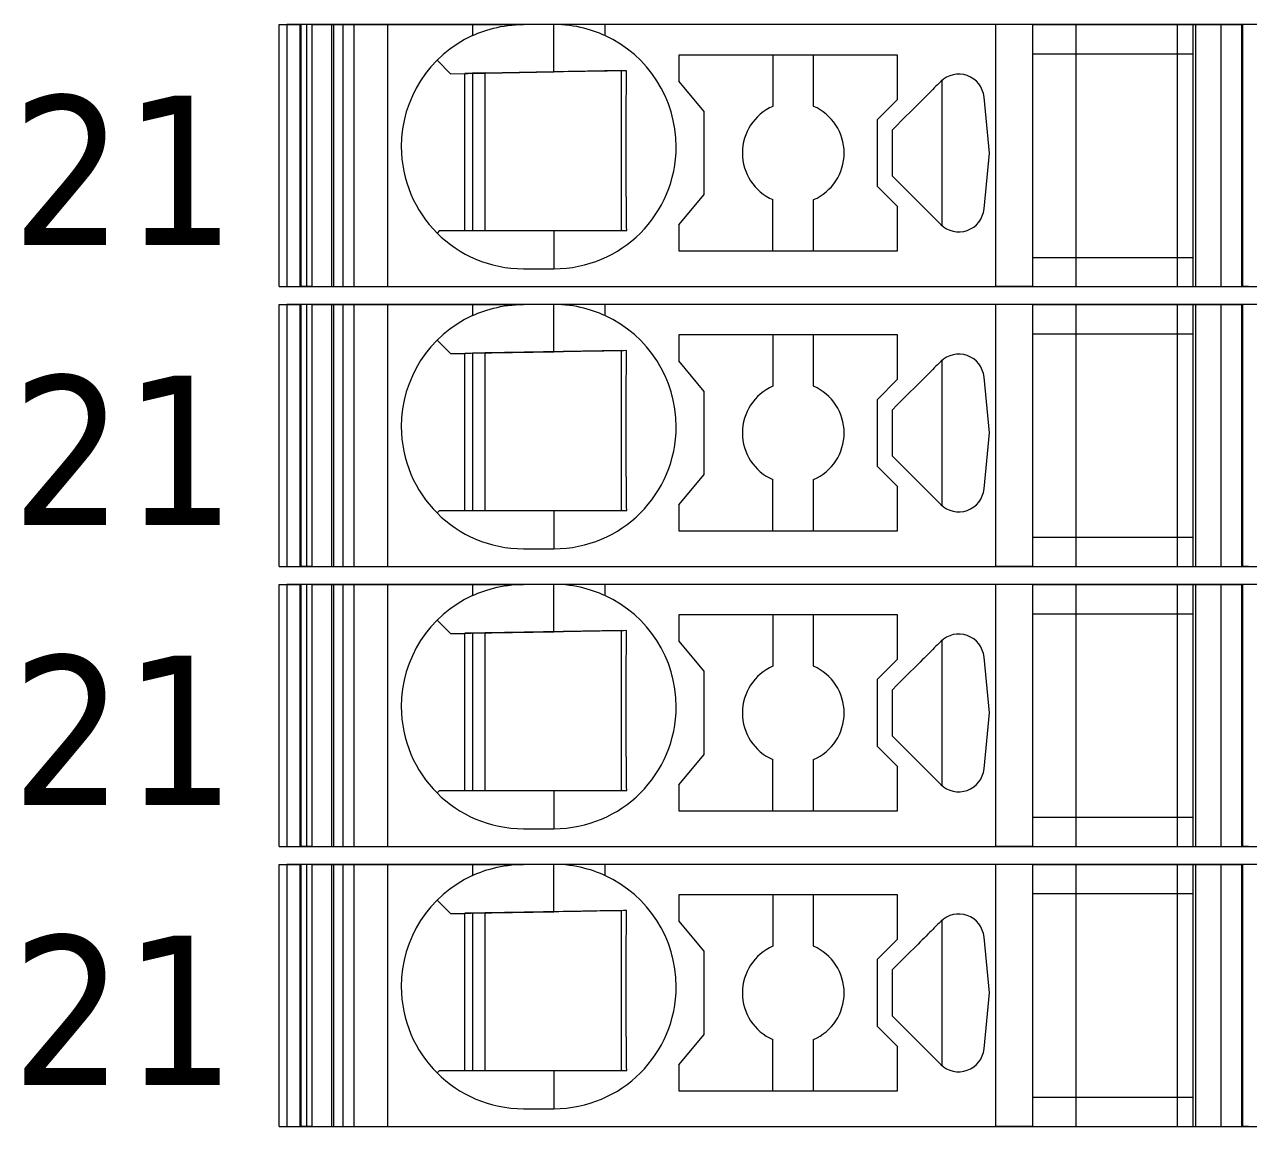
# Model space of a CAD drawing. Header units: millimetres. Extents: x 0 to 2100, y 0 to 1485.
# Drawn here: x 1216.85 to 1240.89, y 271.85 to 293.5 of the extents above; entities that cross this region are included whole.
import ezdxf
from ezdxf.enums import TextEntityAlignment as Align

# ---------------------------------------------------------------- set-up
doc = ezdxf.new("R2010")
doc.units = ezdxf.units.MM
for name, color, linetype, lineweight in [('EPLAN309', 5, 'Continuous', 5), ('EPLAN493', 5, 'Continuous', 5), ('MAIN-1', 7, 'Continuous', 5), ('MAIN-2', 7, 'Continuous', 5)]:
    doc.layers.add(name, color=color, linetype=linetype, lineweight=lineweight)
doc.styles.add('Tahoma', font='')
doc.styles.get('Tahoma').set_extended_font_data('Tahoma')

# ---------------------------------------------------------------- blocks, each defined once
blk = doc.blocks.new('EPLSYM_LibrarySPECIAL_Symbol12_Variant0_Placement8_92')
at = {"layer": 'EPLAN309', "lineweight": 13, "ltscale": 20}
blk.add_lwpolyline([(0, -5.15), (68.15, -5.15), (68.15, 0), (0, 0)], close=True, dxfattribs=at)
at = {"layer": 'EPLAN493', "color": 5, "style": 'Tahoma'}
blk.add_attdef('17_20450', text='', height=2.93475, dxfattribs=at).set_placement((0, -27.293475), align=Align.MIDDLE_RIGHT)
blk = doc.blocks.new('EPLSYM_LibrarySPECIAL_Symbol12_Variant0_Placement8_93')
at = {"layer": 'EPLAN309', "lineweight": 13, "ltscale": 20}
blk.add_lwpolyline([(0, -5.15), (68.15, -5.15), (68.15, 0), (0, 0)], close=True, dxfattribs=at)
at = {"layer": 'EPLAN493', "color": 5, "style": 'Tahoma'}
blk.add_attdef('17_20450', text='', height=2.93475, dxfattribs=at).set_placement((0, -27.293475), align=Align.MIDDLE_RIGHT)
blk = doc.blocks.new('EPLSYM_LibrarySPECIAL_Symbol12_Variant0_Placement8_94')
at = {"layer": 'EPLAN309', "lineweight": 13, "ltscale": 20}
blk.add_lwpolyline([(0, -5.15), (68.15, -5.15), (68.15, 0), (0, 0)], close=True, dxfattribs=at)
at = {"layer": 'EPLAN493', "color": 5, "style": 'Tahoma'}
blk.add_attdef('17_20450', text='', height=2.93475, dxfattribs=at).set_placement((0, -27.293475), align=Align.MIDDLE_RIGHT)
blk = doc.blocks.new('EPLSYM_LibrarySPECIAL_Symbol12_Variant0_Placement8_95')
at = {"layer": 'EPLAN309', "lineweight": 13, "ltscale": 20}
blk.add_lwpolyline([(0, -5.15), (68.15, -5.15), (68.15, 0), (0, 0)], close=True, dxfattribs=at)
at = {"layer": 'EPLAN493', "color": 5, "style": 'Tahoma'}
blk.add_attdef('17_20450', text='', height=2.93475, dxfattribs=at).set_placement((0, -27.293475), align=Align.MIDDLE_RIGHT)

msp = doc.modelspace()

# ---------------------------------------------------------------- linework, layer by layer
at = {"layer": 'MAIN-1'}
for p, q in [((1221.85, 293.5), (1222.284, 293.5)), ((1221.85, 288.35), (1221.85, 293.5)), ((1222.393, 293.5), (1222.284, 293.5)), ((1222.284, 288.35), (1222.284, 293.5)), ((1222.501, 293.5), (1222.393, 293.5)), ((1222.393, 288.35), (1222.393, 293.5)), ((1222.501, 293.5), (1225.65, 293.5)), ((1222.501, 288.35), (1222.501, 293.5)), ((1225.65, 293.5), (1226.65, 293.5)), ((1225.65, 293.5), (1225.65, 293.282)), ((1225.813, 293.349), (1225.872, 293.37)), ((1225.872, 293.37), (1225.933, 293.39)), ((1225.933, 293.39), (1225.997, 293.409)), ((1225.997, 293.409), (1226.063, 293.427)), ((1226.063, 293.427), (1226.131, 293.443)), ((1226.131, 293.443), (1226.201, 293.458)), ((1226.201, 293.458), (1226.272, 293.47)), ((1226.272, 293.47), (1226.346, 293.481)), ((1226.346, 293.481), (1226.421, 293.489)), ((1226.421, 293.489), (1226.497, 293.495)), ((1226.497, 293.495), (1226.573, 293.499)), ((1226.573, 293.499), (1226.65, 293.5)), ((1227.25, 293.5), (1226.65, 293.5)), ((1227.327, 293.499), (1227.25, 293.5)), ((1228.25, 293.5), (1227.25, 293.5)), ((1227.25, 292.568), (1227.25, 293.5)), ((1227.403, 293.495), (1227.327, 293.499)), ((1227.479, 293.489), (1227.403, 293.495)), ((1227.554, 293.481), (1227.479, 293.489)), ((1227.628, 293.47), (1227.554, 293.481)), ((1227.699, 293.458), (1227.628, 293.47)), ((1227.769, 293.443), (1227.699, 293.458)), ((1227.837, 293.427), (1227.769, 293.443)), ((1227.903, 293.409), (1227.837, 293.427)), ((1227.967, 293.39), (1227.903, 293.409)), ((1228.028, 293.37), (1227.967, 293.39)), ((1228.087, 293.349), (1228.028, 293.37)), ((1235.932, 293.5), (1228.25, 293.5)), ((1228.25, 293.5), (1228.25, 293.282)), ((1236.65, 293.5), (1235.932, 293.5)), ((1235.932, 288.35), (1235.932, 293.5)), ((1236.65, 293.5), (1239.8, 293.5)), ((1236.65, 293.5), (1236.65, 288.35)), ((1239.8, 293.5), (1240.35, 293.5)), ((1239.8, 293.5), (1239.8, 288.35)), ((1240.35, 293.5), (1240.784, 293.5)), ((1240.35, 293.5), (1240.35, 288.35)), ((1240.893, 293.5), (1240.784, 293.5)), ((1240.784, 288.35), (1240.784, 293.5)), ((1225.65, 293.282), (1225.702, 293.305)), ((1225.702, 293.305), (1225.756, 293.327)), ((1225.756, 293.327), (1225.813, 293.349)), ((1228.144, 293.327), (1228.087, 293.349)), ((1228.198, 293.305), (1228.144, 293.327)), ((1228.25, 293.282), (1228.198, 293.305)), ((1229.7, 292.9), (1229.7, 292.389)), ((1234, 292.9), (1229.7, 292.9)), ((1231.55, 292.9), (1231.55, 291.892)), ((1232.35, 291.892), (1232.35, 292.9)), ((1234, 292.029), (1234, 292.9)), ((1236.65, 292.925), (1239.8, 292.925)), ((1224.953, 292.797), (1225.217, 292.533)), ((1225.217, 292.533), (1227.25, 292.568)), ((1225.5, 289.45), (1225.5, 292.538)), ((1225.65, 292.54), (1225.65, 289.45)), ((1225.9, 289.45), (1225.9, 292.545)), ((1227.345, 292.57), (1227.25, 292.568)), ((1227.438, 292.571), (1227.345, 292.57)), ((1227.53, 292.573), (1227.438, 292.571)), ((1227.618, 292.575), (1227.53, 292.573)), ((1227.703, 292.576), (1227.618, 292.575)), ((1227.786, 292.577), (1227.703, 292.576)), ((1227.865, 292.579), (1227.786, 292.577)), ((1227.943, 292.58), (1227.865, 292.579)), ((1228.017, 292.581), (1227.943, 292.58)), ((1228.09, 292.582), (1228.017, 292.581)), ((1228.16, 292.584), (1228.09, 292.582)), ((1228.229, 292.585), (1228.16, 292.584)), ((1228.297, 292.586), (1228.229, 292.585)), ((1228.363, 292.587), (1228.297, 292.586)), ((1228.428, 292.588), (1228.363, 292.587)), ((1228.491, 292.589), (1228.428, 292.588)), ((1228.554, 292.59), (1228.491, 292.589)), ((1228.615, 292.591), (1228.554, 292.59)), ((1228.579, 289.45), (1228.579, 292.591)), ((1228.676, 292.592), (1228.615, 292.591)), ((1228.674, 292.377), (1228.675, 292.45)), ((1228.675, 292.45), (1228.676, 292.522)), ((1228.676, 292.522), (1228.676, 292.592)), ((1234.867, 292.398), (1234.867, 289.552)), ((1228.672, 292.149), (1228.673, 292.227)), ((1228.673, 292.303), (1228.674, 292.377)), ((1228.673, 292.227), (1228.673, 292.303)), ((1230.2, 291.793), (1229.7, 292.389)), ((1234.627, 292.159), (1234.594, 292.126)), ((1234.658, 292.191), (1234.627, 292.159)), ((1234.69, 292.222), (1234.658, 292.191)), ((1234.721, 292.253), (1234.69, 292.222)), ((1234.752, 292.285), (1234.721, 292.253)), ((1234.784, 292.316), (1234.752, 292.285)), ((1234.815, 292.347), (1234.784, 292.316)), ((1234.846, 292.379), (1234.815, 292.347)), ((1228.67, 291.988), (1228.671, 292.07)), ((1228.67, 291.904), (1228.67, 291.988)), ((1228.671, 292.07), (1228.672, 292.149)), ((1233.6, 291.629), (1234, 292.029)), ((1234.402, 291.934), (1234.323, 291.856)), ((1234.443, 291.975), (1234.402, 291.934)), ((1234.483, 292.015), (1234.443, 291.975)), ((1234.521, 292.053), (1234.483, 292.015)), ((1234.558, 292.09), (1234.521, 292.053)), ((1234.594, 292.126), (1234.558, 292.09)), ((1235.802, 290.975), (1235.698, 292.072)), ((1228.668, 291.632), (1228.669, 291.726)), ((1228.669, 291.817), (1228.67, 291.904)), ((1228.669, 291.726), (1228.669, 291.817)), ((1230.2, 290.157), (1230.2, 291.793)), ((1234.158, 291.69), (1234.072, 291.604)), ((1234.242, 291.774), (1234.158, 291.69)), ((1234.323, 291.856), (1234.242, 291.774)), ((1228.667, 291.431), (1228.668, 291.534)), ((1228.667, 291.324), (1228.667, 291.431)), ((1228.668, 291.534), (1228.668, 291.632)), ((1233.6, 291.629), (1233.6, 290.321)), ((1233.986, 291.518), (1233.9, 291.432)), ((1233.9, 291.302), (1233.9, 291.432)), ((1234.072, 291.604), (1233.986, 291.518)), ((1228.667, 291.213), (1228.667, 291.324)), ((1228.667, 291.1), (1228.667, 291.213)), ((1233.9, 291.171), (1233.9, 291.302)), ((1228.667, 290.979), (1228.667, 291.1)), ((1228.667, 290.861), (1228.667, 290.979)), ((1233.9, 291.04), (1233.9, 291.171)), ((1233.9, 290.91), (1233.9, 291.04)), ((1235.698, 289.878), (1235.802, 290.975)), ((1228.667, 290.747), (1228.667, 290.861)), ((1228.668, 290.638), (1228.667, 290.747)), ((1233.9, 290.779), (1233.9, 290.91)), ((1233.9, 290.648), (1233.9, 290.779)), ((1228.668, 290.534), (1228.668, 290.638)), ((1228.669, 290.434), (1228.668, 290.534)), ((1233.9, 290.518), (1233.9, 290.648)), ((1233.9, 290.518), (1234.846, 289.571)), ((1228.669, 290.339), (1228.669, 290.434)), ((1228.67, 290.248), (1228.669, 290.339)), ((1228.671, 290.159), (1228.67, 290.248)), ((1234, 289.921), (1233.6, 290.321)), ((1228.672, 290.073), (1228.671, 290.159)), ((1228.672, 289.99), (1228.672, 290.073)), ((1228.673, 289.908), (1228.672, 289.99)), ((1229.7, 289.561), (1230.2, 290.157)), ((1231.55, 289.05), (1231.55, 290.058)), ((1232.35, 289.05), (1232.35, 290.058)), ((1228.674, 289.829), (1228.673, 289.908)), ((1228.675, 289.75), (1228.674, 289.829)), ((1228.676, 289.674), (1228.675, 289.75)), ((1234, 289.05), (1234, 289.921)), ((1228.676, 289.598), (1228.676, 289.674)), ((1228.677, 289.524), (1228.676, 289.598)), ((1228.678, 289.45), (1228.677, 289.524)), ((1229.7, 289.561), (1229.7, 289.05)), ((1225, 289.45), (1224.953, 289.403)), ((1225, 289.45), (1227.25, 289.45)), ((1227.25, 289.45), (1227.342, 289.45)), ((1227.25, 289.45), (1227.25, 288.7)), ((1227.342, 289.45), (1227.433, 289.45)), ((1227.433, 289.45), (1227.523, 289.45)), ((1227.523, 289.45), (1227.61, 289.45)), ((1227.61, 289.45), (1227.695, 289.45)), ((1227.695, 289.45), (1227.778, 289.45)), ((1227.778, 289.45), (1227.858, 289.45)), ((1227.858, 289.45), (1227.936, 289.45)), ((1227.936, 289.45), (1228.011, 289.45)), ((1228.011, 289.45), (1228.085, 289.45)), ((1228.085, 289.45), (1228.157, 289.45)), ((1228.157, 289.45), (1228.226, 289.45)), ((1228.226, 289.45), (1228.295, 289.45)), ((1228.295, 289.45), (1228.361, 289.45)), ((1228.361, 289.45), (1228.427, 289.45)), ((1228.427, 289.45), (1228.491, 289.45)), ((1228.491, 289.45), (1228.555, 289.45)), ((1228.555, 289.45), (1228.617, 289.45)), ((1228.617, 289.45), (1228.678, 289.45)), ((1229.7, 289.05), (1234, 289.05)), ((1236.65, 288.925), (1239.8, 288.925)), ((1226.65, 288.7), (1227.25, 288.7)), ((1221.85, 288.35), (1222.284, 288.35)), ((1222.393, 288.35), (1222.284, 288.35)), ((1222.501, 288.35), (1222.393, 288.35)), ((1222.501, 288.35), (1235.932, 288.35)), ((1236.65, 288.35), (1235.932, 288.35)), ((1236.65, 288.35), (1239.8, 288.35)), ((1239.8, 288.35), (1240.35, 288.35)), ((1240.35, 288.35), (1240.784, 288.35)), ((1240.893, 288.35), (1240.784, 288.35)), ((1221.85, 288), (1222.284, 288)), ((1221.85, 282.85), (1221.85, 288)), ((1222.393, 288), (1222.284, 288)), ((1222.284, 282.85), (1222.284, 288)), ((1222.501, 288), (1222.393, 288)), ((1222.393, 282.85), (1222.393, 288)), ((1222.501, 288), (1225.65, 288)), ((1222.501, 282.85), (1222.501, 288)), ((1225.65, 288), (1226.65, 288)), ((1225.65, 288), (1225.65, 287.782)), ((1225.702, 287.805), (1225.756, 287.827)), ((1225.756, 287.827), (1225.813, 287.849)), ((1225.813, 287.849), (1225.872, 287.87)), ((1225.872, 287.87), (1225.933, 287.89)), ((1225.933, 287.89), (1225.997, 287.909)), ((1225.997, 287.909), (1226.063, 287.927)), ((1226.063, 287.927), (1226.131, 287.943)), ((1226.131, 287.943), (1226.201, 287.958)), ((1226.201, 287.958), (1226.272, 287.97)), ((1226.272, 287.97), (1226.346, 287.981)), ((1226.346, 287.981), (1226.421, 287.989)), ((1226.421, 287.989), (1226.497, 287.995)), ((1226.497, 287.995), (1226.573, 287.999)), ((1226.573, 287.999), (1226.65, 288)), ((1227.25, 288), (1226.65, 288)), ((1227.327, 287.999), (1227.25, 288)), ((1228.25, 288), (1227.25, 288)), ((1227.25, 287.068), (1227.25, 288)), ((1227.403, 287.995), (1227.327, 287.999)), ((1227.479, 287.989), (1227.403, 287.995)), ((1227.554, 287.981), (1227.479, 287.989)), ((1227.628, 287.97), (1227.554, 287.981)), ((1227.699, 287.958), (1227.628, 287.97)), ((1227.769, 287.943), (1227.699, 287.958)), ((1227.837, 287.927), (1227.769, 287.943)), ((1227.903, 287.909), (1227.837, 287.927)), ((1227.967, 287.89), (1227.903, 287.909)), ((1228.028, 287.87), (1227.967, 287.89)), ((1228.087, 287.849), (1228.028, 287.87)), ((1228.144, 287.827), (1228.087, 287.849)), ((1228.198, 287.805), (1228.144, 287.827)), ((1235.932, 288), (1228.25, 288)), ((1228.25, 288), (1228.25, 287.782)), ((1236.65, 288), (1235.932, 288)), ((1235.932, 282.85), (1235.932, 288)), ((1236.65, 288), (1239.8, 288)), ((1236.65, 288), (1236.65, 282.85)), ((1239.8, 288), (1240.35, 288)), ((1239.8, 288), (1239.8, 282.85)), ((1240.35, 288), (1240.784, 288)), ((1240.35, 288), (1240.35, 282.85)), ((1240.893, 288), (1240.784, 288)), ((1240.784, 282.85), (1240.784, 288)), ((1225.65, 287.782), (1225.702, 287.805)), ((1228.25, 287.782), (1228.198, 287.805)), ((1229.7, 287.4), (1229.7, 286.889)), ((1234, 287.4), (1229.7, 287.4)), ((1231.55, 287.4), (1231.55, 286.392)), ((1232.35, 286.392), (1232.35, 287.4)), ((1234, 286.529), (1234, 287.4)), ((1236.65, 287.425), (1239.8, 287.425)), ((1224.953, 287.297), (1225.217, 287.033)), ((1225.217, 287.033), (1227.25, 287.068)), ((1225.5, 283.95), (1225.5, 287.038)), ((1225.65, 287.04), (1225.65, 283.95)), ((1225.9, 283.95), (1225.9, 287.045)), ((1227.345, 287.07), (1227.25, 287.068)), ((1227.438, 287.071), (1227.345, 287.07)), ((1227.53, 287.073), (1227.438, 287.071)), ((1227.618, 287.075), (1227.53, 287.073)), ((1227.703, 287.076), (1227.618, 287.075)), ((1227.786, 287.077), (1227.703, 287.076)), ((1227.865, 287.079), (1227.786, 287.077)), ((1227.943, 287.08), (1227.865, 287.079)), ((1228.017, 287.081), (1227.943, 287.08)), ((1228.09, 287.082), (1228.017, 287.081)), ((1228.16, 287.084), (1228.09, 287.082)), ((1228.229, 287.085), (1228.16, 287.084)), ((1228.297, 287.086), (1228.229, 287.085)), ((1228.363, 287.087), (1228.297, 287.086)), ((1228.428, 287.088), (1228.363, 287.087)), ((1228.491, 287.089), (1228.428, 287.088)), ((1228.554, 287.09), (1228.491, 287.089)), ((1228.615, 287.091), (1228.554, 287.09)), ((1228.579, 283.95), (1228.579, 287.091)), ((1228.676, 287.092), (1228.615, 287.091)), ((1228.673, 286.803), (1228.674, 286.877)), ((1228.674, 286.877), (1228.675, 286.95)), ((1228.675, 286.95), (1228.676, 287.022)), ((1228.676, 287.022), (1228.676, 287.092)), ((1230.2, 286.293), (1229.7, 286.889)), ((1234.846, 286.879), (1234.815, 286.847)), ((1234.867, 286.898), (1234.867, 284.052)), ((1228.671, 286.57), (1228.672, 286.649)), ((1228.672, 286.649), (1228.673, 286.727)), ((1228.673, 286.727), (1228.673, 286.803)), ((1234.594, 286.626), (1234.558, 286.59)), ((1234.627, 286.659), (1234.594, 286.626)), ((1234.658, 286.691), (1234.627, 286.659)), ((1234.69, 286.722), (1234.658, 286.691)), ((1234.721, 286.753), (1234.69, 286.722)), ((1234.752, 286.785), (1234.721, 286.753)), ((1234.784, 286.816), (1234.752, 286.785)), ((1234.815, 286.847), (1234.784, 286.816)), ((1228.669, 286.317), (1228.67, 286.404)), ((1228.67, 286.488), (1228.671, 286.57)), ((1228.67, 286.404), (1228.67, 286.488)), ((1233.6, 286.129), (1234, 286.529)), ((1234.402, 286.434), (1234.323, 286.356)), ((1234.443, 286.475), (1234.402, 286.434)), ((1234.483, 286.515), (1234.443, 286.475)), ((1234.521, 286.553), (1234.483, 286.515)), ((1234.558, 286.59), (1234.521, 286.553)), ((1235.802, 285.475), (1235.698, 286.572)), ((1228.668, 286.132), (1228.669, 286.226)), ((1228.669, 286.226), (1228.669, 286.317)), ((1230.2, 284.657), (1230.2, 286.293)), ((1234.158, 286.19), (1234.072, 286.104)), ((1234.242, 286.274), (1234.158, 286.19)), ((1234.323, 286.356), (1234.242, 286.274)), ((1228.667, 285.931), (1228.668, 286.034)), ((1228.667, 285.824), (1228.667, 285.931)), ((1228.668, 286.034), (1228.668, 286.132)), ((1233.6, 286.129), (1233.6, 284.821)), ((1233.986, 286.018), (1233.9, 285.932)), ((1233.9, 285.802), (1233.9, 285.932)), ((1234.072, 286.104), (1233.986, 286.018)), ((1228.667, 285.713), (1228.667, 285.824)), ((1228.667, 285.6), (1228.667, 285.713)), ((1233.9, 285.671), (1233.9, 285.802)), ((1233.9, 285.54), (1233.9, 285.671)), ((1228.667, 285.479), (1228.667, 285.6)), ((1228.667, 285.361), (1228.667, 285.479)), ((1233.9, 285.41), (1233.9, 285.54)), ((1235.698, 284.378), (1235.802, 285.475)), ((1228.667, 285.247), (1228.667, 285.361)), ((1228.668, 285.138), (1228.667, 285.247)), ((1233.9, 285.279), (1233.9, 285.41)), ((1233.9, 285.148), (1233.9, 285.279)), ((1228.668, 285.034), (1228.668, 285.138)), ((1228.669, 284.934), (1228.668, 285.034)), ((1233.9, 285.018), (1233.9, 285.148)), ((1233.9, 285.018), (1234.846, 284.071)), ((1228.669, 284.839), (1228.669, 284.934)), ((1228.67, 284.748), (1228.669, 284.839)), ((1228.671, 284.659), (1228.67, 284.748)), ((1234, 284.421), (1233.6, 284.821)), ((1228.672, 284.573), (1228.671, 284.659)), ((1228.672, 284.49), (1228.672, 284.573)), ((1228.673, 284.408), (1228.672, 284.49)), ((1229.7, 284.061), (1230.2, 284.657)), ((1231.55, 283.55), (1231.55, 284.558)), ((1232.35, 283.55), (1232.35, 284.558)), ((1228.674, 284.329), (1228.673, 284.408)), ((1228.675, 284.25), (1228.674, 284.329)), ((1228.676, 284.174), (1228.675, 284.25)), ((1234, 283.55), (1234, 284.421)), ((1228.676, 284.098), (1228.676, 284.174)), ((1228.677, 284.024), (1228.676, 284.098)), ((1228.678, 283.95), (1228.677, 284.024)), ((1229.7, 284.061), (1229.7, 283.55)), ((1225, 283.95), (1224.953, 283.903)), ((1225, 283.95), (1227.25, 283.95)), ((1227.25, 283.95), (1227.342, 283.95)), ((1227.25, 283.95), (1227.25, 283.2)), ((1227.342, 283.95), (1227.433, 283.95)), ((1227.433, 283.95), (1227.523, 283.95)), ((1227.523, 283.95), (1227.61, 283.95)), ((1227.61, 283.95), (1227.695, 283.95)), ((1227.695, 283.95), (1227.778, 283.95)), ((1227.778, 283.95), (1227.858, 283.95)), ((1227.858, 283.95), (1227.936, 283.95)), ((1227.936, 283.95), (1228.011, 283.95)), ((1228.011, 283.95), (1228.085, 283.95)), ((1228.085, 283.95), (1228.157, 283.95)), ((1228.157, 283.95), (1228.226, 283.95)), ((1228.226, 283.95), (1228.295, 283.95)), ((1228.295, 283.95), (1228.361, 283.95)), ((1228.361, 283.95), (1228.427, 283.95)), ((1228.427, 283.95), (1228.491, 283.95)), ((1228.491, 283.95), (1228.555, 283.95)), ((1228.555, 283.95), (1228.617, 283.95)), ((1228.617, 283.95), (1228.678, 283.95)), ((1229.7, 283.55), (1234, 283.55)), ((1236.65, 283.425), (1239.8, 283.425)), ((1226.65, 283.2), (1227.25, 283.2)), ((1221.85, 282.85), (1222.284, 282.85)), ((1222.393, 282.85), (1222.284, 282.85)), ((1222.501, 282.85), (1222.393, 282.85)), ((1222.501, 282.85), (1235.932, 282.85)), ((1236.65, 282.85), (1235.932, 282.85)), ((1236.65, 282.85), (1239.8, 282.85)), ((1239.8, 282.85), (1240.35, 282.85)), ((1240.35, 282.85), (1240.784, 282.85)), ((1240.893, 282.85), (1240.784, 282.85)), ((1221.85, 282.5), (1222.284, 282.5)), ((1221.85, 277.35), (1221.85, 282.5)), ((1222.393, 282.5), (1222.284, 282.5)), ((1222.284, 277.35), (1222.284, 282.5)), ((1222.501, 282.5), (1222.393, 282.5)), ((1222.393, 277.35), (1222.393, 282.5)), ((1222.501, 282.5), (1225.65, 282.5)), ((1222.501, 277.35), (1222.501, 282.5)), ((1225.65, 282.5), (1226.65, 282.5)), ((1225.65, 282.5), (1225.65, 282.282)), ((1225.65, 282.282), (1225.702, 282.305)), ((1225.702, 282.305), (1225.756, 282.327)), ((1225.756, 282.327), (1225.813, 282.349)), ((1225.813, 282.349), (1225.872, 282.37)), ((1225.872, 282.37), (1225.933, 282.39)), ((1225.933, 282.39), (1225.997, 282.409)), ((1225.997, 282.409), (1226.063, 282.427)), ((1226.063, 282.427), (1226.131, 282.443)), ((1226.131, 282.443), (1226.201, 282.458)), ((1226.201, 282.458), (1226.272, 282.47)), ((1226.272, 282.47), (1226.346, 282.481)), ((1226.346, 282.481), (1226.421, 282.489)), ((1226.421, 282.489), (1226.497, 282.495)), ((1226.497, 282.495), (1226.573, 282.499)), ((1226.573, 282.499), (1226.65, 282.5)), ((1227.25, 282.5), (1226.65, 282.5)), ((1227.327, 282.499), (1227.25, 282.5)), ((1228.25, 282.5), (1227.25, 282.5)), ((1227.25, 281.568), (1227.25, 282.5)), ((1227.403, 282.495), (1227.327, 282.499)), ((1227.479, 282.489), (1227.403, 282.495)), ((1227.554, 282.481), (1227.479, 282.489)), ((1227.628, 282.47), (1227.554, 282.481)), ((1227.699, 282.458), (1227.628, 282.47)), ((1227.769, 282.443), (1227.699, 282.458)), ((1227.837, 282.427), (1227.769, 282.443)), ((1227.903, 282.409), (1227.837, 282.427)), ((1227.967, 282.39), (1227.903, 282.409)), ((1228.028, 282.37), (1227.967, 282.39)), ((1228.087, 282.349), (1228.028, 282.37)), ((1228.144, 282.327), (1228.087, 282.349)), ((1228.198, 282.305), (1228.144, 282.327)), ((1228.25, 282.282), (1228.198, 282.305)), ((1235.932, 282.5), (1228.25, 282.5)), ((1228.25, 282.5), (1228.25, 282.282)), ((1236.65, 282.5), (1235.932, 282.5)), ((1235.932, 277.35), (1235.932, 282.5)), ((1236.65, 282.5), (1239.8, 282.5)), ((1236.65, 282.5), (1236.65, 277.35)), ((1239.8, 282.5), (1240.35, 282.5)), ((1239.8, 282.5), (1239.8, 277.35)), ((1240.35, 282.5), (1240.784, 282.5)), ((1240.35, 282.5), (1240.35, 277.35)), ((1240.893, 282.5), (1240.784, 282.5)), ((1240.784, 277.35), (1240.784, 282.5)), ((1229.7, 281.9), (1229.7, 281.389)), ((1234, 281.9), (1229.7, 281.9)), ((1231.55, 281.9), (1231.55, 280.892)), ((1232.35, 280.892), (1232.35, 281.9)), ((1234, 281.029), (1234, 281.9)), ((1236.65, 281.925), (1239.8, 281.925)), ((1224.953, 281.797), (1225.217, 281.533)), ((1227.345, 281.57), (1227.25, 281.568)), ((1227.438, 281.571), (1227.345, 281.57)), ((1227.53, 281.573), (1227.438, 281.571)), ((1227.618, 281.575), (1227.53, 281.573)), ((1227.703, 281.576), (1227.618, 281.575)), ((1227.786, 281.577), (1227.703, 281.576)), ((1227.865, 281.579), (1227.786, 281.577)), ((1227.943, 281.58), (1227.865, 281.579)), ((1228.017, 281.581), (1227.943, 281.58)), ((1228.09, 281.582), (1228.017, 281.581)), ((1228.16, 281.584), (1228.09, 281.582)), ((1228.229, 281.585), (1228.16, 281.584)), ((1228.297, 281.586), (1228.229, 281.585)), ((1228.363, 281.587), (1228.297, 281.586)), ((1228.428, 281.588), (1228.363, 281.587)), ((1228.491, 281.589), (1228.428, 281.588)), ((1228.554, 281.59), (1228.491, 281.589)), ((1228.615, 281.591), (1228.554, 281.59)), ((1228.579, 278.45), (1228.579, 281.591)), ((1228.676, 281.592), (1228.615, 281.591)), ((1228.676, 281.522), (1228.676, 281.592)), ((1225.217, 281.533), (1227.25, 281.568)), ((1225.5, 278.45), (1225.5, 281.538)), ((1225.65, 281.54), (1225.65, 278.45)), ((1225.9, 278.45), (1225.9, 281.545)), ((1228.673, 281.303), (1228.674, 281.377)), ((1228.674, 281.377), (1228.675, 281.45)), ((1228.675, 281.45), (1228.676, 281.522)), ((1230.2, 280.793), (1229.7, 281.389)), ((1234.815, 281.347), (1234.784, 281.316)), ((1234.846, 281.379), (1234.815, 281.347)), ((1234.867, 281.398), (1234.867, 278.552)), ((1228.671, 281.07), (1228.672, 281.149)), ((1228.672, 281.149), (1228.673, 281.227)), ((1228.673, 281.227), (1228.673, 281.303)), ((1234.558, 281.09), (1234.521, 281.053)), ((1234.594, 281.126), (1234.558, 281.09)), ((1234.627, 281.159), (1234.594, 281.126)), ((1234.658, 281.191), (1234.627, 281.159)), ((1234.69, 281.222), (1234.658, 281.191)), ((1234.721, 281.253), (1234.69, 281.222)), ((1234.752, 281.285), (1234.721, 281.253)), ((1234.784, 281.316), (1234.752, 281.285)), ((1228.669, 280.817), (1228.67, 280.904)), ((1228.67, 280.988), (1228.671, 281.07)), ((1228.67, 280.904), (1228.67, 280.988)), ((1233.6, 280.629), (1234, 281.029)), ((1234.323, 280.856), (1234.242, 280.774)), ((1234.402, 280.934), (1234.323, 280.856)), ((1234.443, 280.975), (1234.402, 280.934)), ((1234.483, 281.015), (1234.443, 280.975)), ((1234.521, 281.053), (1234.483, 281.015)), ((1235.802, 279.975), (1235.698, 281.072)), ((1228.668, 280.632), (1228.669, 280.726)), ((1228.668, 280.534), (1228.668, 280.632)), ((1228.669, 280.726), (1228.669, 280.817)), ((1230.2, 279.157), (1230.2, 280.793)), ((1233.6, 280.629), (1233.6, 279.321)), ((1234.158, 280.69), (1234.072, 280.604)), ((1234.242, 280.774), (1234.158, 280.69)), ((1228.667, 280.431), (1228.668, 280.534)), ((1228.667, 280.324), (1228.667, 280.431)), ((1233.986, 280.518), (1233.9, 280.432)), ((1233.9, 280.302), (1233.9, 280.432)), ((1234.072, 280.604), (1233.986, 280.518)), ((1228.667, 280.213), (1228.667, 280.324)), ((1228.667, 280.1), (1228.667, 280.213)), ((1233.9, 280.171), (1233.9, 280.302)), ((1233.9, 280.04), (1233.9, 280.171)), ((1228.667, 279.979), (1228.667, 280.1)), ((1228.667, 279.861), (1228.667, 279.979)), ((1233.9, 279.91), (1233.9, 280.04)), ((1233.9, 279.779), (1233.9, 279.91)), ((1235.698, 278.878), (1235.802, 279.975)), ((1228.667, 279.747), (1228.667, 279.861)), ((1228.668, 279.638), (1228.667, 279.747)), ((1233.9, 279.648), (1233.9, 279.779)), ((1233.9, 279.518), (1233.9, 279.648)), ((1228.668, 279.534), (1228.668, 279.638)), ((1228.669, 279.434), (1228.668, 279.534)), ((1228.669, 279.339), (1228.669, 279.434)), ((1233.9, 279.518), (1234.846, 278.571)), ((1228.67, 279.248), (1228.669, 279.339)), ((1228.671, 279.159), (1228.67, 279.248)), ((1234, 278.921), (1233.6, 279.321)), ((1228.672, 279.073), (1228.671, 279.159)), ((1228.672, 278.99), (1228.672, 279.073)), ((1228.673, 278.908), (1228.672, 278.99)), ((1229.7, 278.561), (1230.2, 279.157)), ((1231.55, 278.05), (1231.55, 279.058)), ((1232.35, 278.05), (1232.35, 279.058)), ((1228.674, 278.829), (1228.673, 278.908)), ((1228.675, 278.75), (1228.674, 278.829)), ((1228.676, 278.674), (1228.675, 278.75)), ((1234, 278.05), (1234, 278.921)), ((1225, 278.45), (1224.953, 278.403)), ((1225, 278.45), (1227.25, 278.45)), ((1227.25, 278.45), (1227.342, 278.45)), ((1227.25, 278.45), (1227.25, 277.7)), ((1227.342, 278.45), (1227.433, 278.45)), ((1227.433, 278.45), (1227.523, 278.45)), ((1227.523, 278.45), (1227.61, 278.45)), ((1227.61, 278.45), (1227.695, 278.45)), ((1227.695, 278.45), (1227.778, 278.45)), ((1227.778, 278.45), (1227.858, 278.45)), ((1227.858, 278.45), (1227.936, 278.45)), ((1227.936, 278.45), (1228.011, 278.45)), ((1228.011, 278.45), (1228.085, 278.45)), ((1228.085, 278.45), (1228.157, 278.45)), ((1228.157, 278.45), (1228.226, 278.45)), ((1228.226, 278.45), (1228.295, 278.45)), ((1228.295, 278.45), (1228.361, 278.45)), ((1228.361, 278.45), (1228.427, 278.45)), ((1228.427, 278.45), (1228.491, 278.45)), ((1228.491, 278.45), (1228.555, 278.45)), ((1228.555, 278.45), (1228.617, 278.45)), ((1228.617, 278.45), (1228.678, 278.45)), ((1228.676, 278.598), (1228.676, 278.674)), ((1228.677, 278.524), (1228.676, 278.598)), ((1228.678, 278.45), (1228.677, 278.524)), ((1229.7, 278.561), (1229.7, 278.05)), ((1229.7, 278.05), (1234, 278.05)), ((1236.65, 277.925), (1239.8, 277.925)), ((1226.65, 277.7), (1227.25, 277.7)), ((1221.85, 277.35), (1222.284, 277.35)), ((1222.393, 277.35), (1222.284, 277.35)), ((1222.501, 277.35), (1222.393, 277.35)), ((1222.501, 277.35), (1235.932, 277.35)), ((1236.65, 277.35), (1235.932, 277.35)), ((1236.65, 277.35), (1239.8, 277.35)), ((1239.8, 277.35), (1240.35, 277.35)), ((1240.35, 277.35), (1240.784, 277.35)), ((1240.893, 277.35), (1240.784, 277.35)), ((1221.85, 277), (1222.284, 277)), ((1221.85, 271.85), (1221.85, 277)), ((1222.393, 277), (1222.284, 277)), ((1222.284, 271.85), (1222.284, 277)), ((1222.501, 277), (1222.393, 277)), ((1222.393, 271.85), (1222.393, 277)), ((1222.501, 277), (1225.65, 277)), ((1222.501, 271.85), (1222.501, 277)), ((1225.65, 277), (1226.65, 277)), ((1225.65, 277), (1225.65, 276.782)), ((1225.65, 276.782), (1225.702, 276.805)), ((1225.702, 276.805), (1225.756, 276.827)), ((1225.756, 276.827), (1225.813, 276.849)), ((1225.813, 276.849), (1225.872, 276.87)), ((1225.872, 276.87), (1225.933, 276.89)), ((1225.933, 276.89), (1225.997, 276.909)), ((1225.997, 276.909), (1226.063, 276.927)), ((1226.063, 276.927), (1226.131, 276.943)), ((1226.131, 276.943), (1226.201, 276.958)), ((1226.201, 276.958), (1226.272, 276.97)), ((1226.272, 276.97), (1226.346, 276.981)), ((1226.346, 276.981), (1226.421, 276.989)), ((1226.421, 276.989), (1226.497, 276.995)), ((1226.497, 276.995), (1226.573, 276.999)), ((1226.573, 276.999), (1226.65, 277)), ((1227.25, 277), (1226.65, 277)), ((1227.327, 276.999), (1227.25, 277)), ((1228.25, 277), (1227.25, 277)), ((1227.25, 276.068), (1227.25, 277)), ((1227.403, 276.995), (1227.327, 276.999)), ((1227.479, 276.989), (1227.403, 276.995)), ((1227.554, 276.981), (1227.479, 276.989)), ((1227.628, 276.97), (1227.554, 276.981)), ((1227.699, 276.958), (1227.628, 276.97)), ((1227.769, 276.943), (1227.699, 276.958)), ((1227.837, 276.927), (1227.769, 276.943)), ((1227.903, 276.909), (1227.837, 276.927)), ((1227.967, 276.89), (1227.903, 276.909)), ((1228.028, 276.87), (1227.967, 276.89)), ((1228.087, 276.849), (1228.028, 276.87)), ((1228.144, 276.827), (1228.087, 276.849)), ((1228.198, 276.805), (1228.144, 276.827)), ((1228.25, 276.782), (1228.198, 276.805)), ((1235.932, 277), (1228.25, 277)), ((1228.25, 277), (1228.25, 276.782)), ((1236.65, 277), (1235.932, 277)), ((1235.932, 271.85), (1235.932, 277)), ((1236.65, 277), (1239.8, 277)), ((1236.65, 277), (1236.65, 271.85)), ((1239.8, 277), (1240.35, 277)), ((1239.8, 277), (1239.8, 271.85)), ((1240.35, 277), (1240.784, 277)), ((1240.35, 277), (1240.35, 271.85)), ((1240.893, 277), (1240.784, 277)), ((1240.784, 271.85), (1240.784, 277)), ((1224.953, 276.297), (1225.217, 276.033)), ((1229.7, 276.4), (1229.7, 275.889)), ((1234, 276.4), (1229.7, 276.4)), ((1231.55, 276.4), (1231.55, 275.392)), ((1232.35, 275.392), (1232.35, 276.4)), ((1234, 275.529), (1234, 276.4)), ((1236.65, 276.425), (1239.8, 276.425)), ((1225.217, 276.033), (1227.25, 276.068)), ((1225.65, 276.04), (1225.65, 272.95)), ((1225.9, 272.95), (1225.9, 276.045)), ((1227.345, 276.07), (1227.25, 276.068)), ((1227.438, 276.071), (1227.345, 276.07)), ((1227.53, 276.073), (1227.438, 276.071)), ((1227.618, 276.075), (1227.53, 276.073)), ((1227.703, 276.076), (1227.618, 276.075)), ((1227.786, 276.077), (1227.703, 276.076)), ((1227.865, 276.079), (1227.786, 276.077)), ((1227.943, 276.08), (1227.865, 276.079)), ((1228.017, 276.081), (1227.943, 276.08)), ((1228.09, 276.082), (1228.017, 276.081)), ((1228.16, 276.084), (1228.09, 276.082)), ((1228.229, 276.085), (1228.16, 276.084)), ((1228.297, 276.086), (1228.229, 276.085)), ((1228.363, 276.087), (1228.297, 276.086)), ((1228.428, 276.088), (1228.363, 276.087)), ((1228.491, 276.089), (1228.428, 276.088)), ((1228.554, 276.09), (1228.491, 276.089)), ((1228.615, 276.091), (1228.554, 276.09)), ((1228.579, 272.95), (1228.579, 276.091)), ((1228.676, 276.092), (1228.615, 276.091)), ((1228.676, 276.022), (1228.676, 276.092)), ((1225.5, 272.95), (1225.5, 276.038)), ((1228.673, 275.803), (1228.674, 275.877)), ((1228.673, 275.727), (1228.673, 275.803)), ((1228.674, 275.877), (1228.675, 275.95)), ((1228.675, 275.95), (1228.676, 276.022)), ((1230.2, 275.293), (1229.7, 275.889)), ((1234.784, 275.816), (1234.752, 275.785)), ((1234.815, 275.847), (1234.784, 275.816)), ((1234.846, 275.879), (1234.815, 275.847)), ((1234.867, 275.898), (1234.867, 273.052)), ((1228.67, 275.488), (1228.671, 275.57)), ((1228.671, 275.57), (1228.672, 275.649)), ((1228.672, 275.649), (1228.673, 275.727)), ((1234.558, 275.59), (1234.521, 275.553)), ((1234.594, 275.626), (1234.558, 275.59)), ((1234.627, 275.659), (1234.594, 275.626)), ((1234.658, 275.691), (1234.627, 275.659)), ((1234.69, 275.722), (1234.658, 275.691)), ((1234.721, 275.753), (1234.69, 275.722)), ((1234.752, 275.785), (1234.721, 275.753)), ((1235.802, 274.475), (1235.698, 275.572)), ((1228.669, 275.317), (1228.67, 275.404)), ((1228.67, 275.404), (1228.67, 275.488)), ((1233.6, 275.129), (1234, 275.529)), ((1234.323, 275.356), (1234.242, 275.274)), ((1234.402, 275.434), (1234.323, 275.356)), ((1234.443, 275.475), (1234.402, 275.434)), ((1234.483, 275.515), (1234.443, 275.475)), ((1234.521, 275.553), (1234.483, 275.515)), ((1228.668, 275.132), (1228.669, 275.226)), ((1228.668, 275.034), (1228.668, 275.132)), ((1228.669, 275.226), (1228.669, 275.317)), ((1230.2, 273.657), (1230.2, 275.293)), ((1233.6, 275.129), (1233.6, 273.821)), ((1234.072, 275.104), (1233.986, 275.018)), ((1234.158, 275.19), (1234.072, 275.104)), ((1234.242, 275.274), (1234.158, 275.19)), ((1228.667, 274.931), (1228.668, 275.034)), ((1228.667, 274.824), (1228.667, 274.931)), ((1233.986, 275.018), (1233.9, 274.932)), ((1233.9, 274.802), (1233.9, 274.932)), ((1228.667, 274.713), (1228.667, 274.824)), ((1228.667, 274.6), (1228.667, 274.713)), ((1228.667, 274.479), (1228.667, 274.6)), ((1233.9, 274.671), (1233.9, 274.802)), ((1233.9, 274.54), (1233.9, 274.671)), ((1228.667, 274.361), (1228.667, 274.479)), ((1228.667, 274.247), (1228.667, 274.361)), ((1233.9, 274.41), (1233.9, 274.54)), ((1233.9, 274.279), (1233.9, 274.41)), ((1235.698, 273.378), (1235.802, 274.475)), ((1228.668, 274.138), (1228.667, 274.247)), ((1228.668, 274.034), (1228.668, 274.138)), ((1233.9, 274.148), (1233.9, 274.279)), ((1233.9, 274.018), (1233.9, 274.148)), ((1228.669, 273.934), (1228.668, 274.034)), ((1228.669, 273.839), (1228.669, 273.934)), ((1233.9, 274.018), (1234.846, 273.071)), ((1228.67, 273.748), (1228.669, 273.839)), ((1228.671, 273.659), (1228.67, 273.748)), ((1228.672, 273.573), (1228.671, 273.659)), ((1229.7, 273.061), (1230.2, 273.657)), ((1234, 273.421), (1233.6, 273.821)), ((1228.672, 273.49), (1228.672, 273.573)), ((1228.673, 273.408), (1228.672, 273.49)), ((1228.674, 273.329), (1228.673, 273.408)), ((1231.55, 272.55), (1231.55, 273.558)), ((1232.35, 272.55), (1232.35, 273.558)), ((1234, 272.55), (1234, 273.421)), ((1228.675, 273.25), (1228.674, 273.329)), ((1228.676, 273.174), (1228.675, 273.25)), ((1228.676, 273.098), (1228.676, 273.174)), ((1225, 272.95), (1224.953, 272.903)), ((1225, 272.95), (1227.25, 272.95)), ((1227.25, 272.95), (1227.342, 272.95)), ((1227.25, 272.95), (1227.25, 272.2)), ((1227.342, 272.95), (1227.433, 272.95)), ((1227.433, 272.95), (1227.523, 272.95)), ((1227.523, 272.95), (1227.61, 272.95)), ((1227.61, 272.95), (1227.695, 272.95)), ((1227.695, 272.95), (1227.778, 272.95)), ((1227.778, 272.95), (1227.858, 272.95)), ((1227.858, 272.95), (1227.936, 272.95)), ((1227.936, 272.95), (1228.011, 272.95)), ((1228.011, 272.95), (1228.085, 272.95)), ((1228.085, 272.95), (1228.157, 272.95)), ((1228.157, 272.95), (1228.226, 272.95)), ((1228.226, 272.95), (1228.295, 272.95)), ((1228.295, 272.95), (1228.361, 272.95)), ((1228.361, 272.95), (1228.427, 272.95)), ((1228.427, 272.95), (1228.491, 272.95)), ((1228.491, 272.95), (1228.555, 272.95)), ((1228.555, 272.95), (1228.617, 272.95)), ((1228.617, 272.95), (1228.678, 272.95)), ((1228.677, 273.024), (1228.676, 273.098)), ((1228.678, 272.95), (1228.677, 273.024)), ((1229.7, 273.061), (1229.7, 272.55)), ((1229.7, 272.55), (1234, 272.55)), ((1226.65, 272.2), (1227.25, 272.2)), ((1236.65, 272.425), (1239.8, 272.425)), ((1221.85, 271.85), (1222.284, 271.85)), ((1222.393, 271.85), (1222.284, 271.85)), ((1222.501, 271.85), (1222.393, 271.85)), ((1222.501, 271.85), (1235.932, 271.85)), ((1236.65, 271.85), (1235.932, 271.85)), ((1236.65, 271.85), (1239.8, 271.85)), ((1239.8, 271.85), (1240.35, 271.85)), ((1240.35, 271.85), (1240.784, 271.85)), ((1240.893, 271.85), (1240.784, 271.85))]:
    msp.add_line(p, q, dxfattribs=at)
for centre, radius, start, end in [((1226.65, 291.1), 2.4, 114.6244, 180), ((1227.25, 291.1), 2.4, 0, 65.3756), ((1235.2, 292.025), 0.5, 5.4404, 135), ((1231.95, 290.975), 1, 113.5782, 180), ((1231.95, 290.975), 1, 0, 66.4218), ((1226.65, 291.1), 2.4, 180, 270), ((1227.25, 291.1), 2.4, 270, 0), ((1231.95, 290.975), 1, 180, 246.4218), ((1231.95, 290.975), 1, 293.5782, 0), ((1235.2, 289.925), 0.5, 225, 354.5596), ((1226.65, 285.6), 2.4, 114.6244, 180), ((1227.25, 285.6), 2.4, 0, 65.3756), ((1235.2, 286.525), 0.5, 5.4404, 135), ((1231.95, 285.475), 1, 113.5782, 180), ((1231.95, 285.475), 1, 0, 66.4218), ((1226.65, 285.6), 2.4, 180, 270), ((1227.25, 285.6), 2.4, 270, 0), ((1231.95, 285.475), 1, 180, 246.4218), ((1231.95, 285.475), 1, 293.5782, 0), ((1235.2, 284.425), 0.5, 225, 354.5596), ((1226.65, 280.1), 2.4, 114.6244, 180), ((1227.25, 280.1), 2.4, 0, 65.3756), ((1235.2, 281.025), 0.5, 5.4404, 135), ((1231.95, 279.975), 1, 113.5782, 180), ((1231.95, 279.975), 1, 0, 66.4218), ((1226.65, 280.1), 2.4, 180, 270), ((1227.25, 280.1), 2.4, 270, 0), ((1231.95, 279.975), 1, 180, 246.4218), ((1231.95, 279.975), 1, 293.5782, 0), ((1235.2, 278.925), 0.5, 225, 354.5596), ((1226.65, 274.6), 2.4, 114.6244, 180), ((1227.25, 274.6), 2.4, 0, 65.3756), ((1235.2, 275.525), 0.5, 5.4404, 135), ((1231.95, 274.475), 1, 113.5782, 180), ((1231.95, 274.475), 1, 0, 66.4218), ((1226.65, 274.6), 2.4, 180, 270), ((1227.25, 274.6), 2.4, 270, 0), ((1231.95, 274.475), 1, 180, 246.4218), ((1231.95, 274.475), 1, 293.5782, 0), ((1235.2, 273.425), 0.5, 225, 354.5596)]:
    msp.add_arc(centre, radius, start, end, dxfattribs=at)
at = {"layer": 'MAIN-2'}
for p, q in [((1222.256, 293.5), (1222.256, 288.35)), ((1222.889, 288.35), (1222.889, 293.5)), ((1222.917, 293.5), (1222.917, 288.35)), ((1223.102, 293.5), (1223.102, 288.35)), ((1223.32, 293.5), (1223.32, 288.35)), ((1223.981, 293.5), (1223.981, 288.35)), ((1237.506, 288.35), (1237.506, 293.5)), ((1239.491, 293.5), (1239.491, 288.35)), ((1239.85, 293.5), (1239.85, 288.35)), ((1240.756, 293.5), (1240.756, 288.35)), ((1225.217, 292.533), (1225.5, 292.538)), ((1225.65, 292.542), (1225.5, 292.539)), ((1225.5, 292.539), (1225.5, 292.538)), ((1225.5, 292.538), (1225.5, 292.538)), ((1225.9, 292.548), (1225.65, 292.543)), ((1225.65, 292.542), (1225.65, 292.543)), ((1225.65, 292.542), (1225.65, 292.54)), ((1225.9, 292.553), (1228.579, 292.6)), ((1225.9, 292.548), (1225.9, 292.553)), ((1225.9, 292.545), (1225.9, 292.548)), ((1228.579, 292.6), (1228.676, 292.592)), ((1228.579, 292.591), (1228.579, 292.6)), ((1225.65, 289.45), (1225.65, 289.45)), ((1225.9, 289.45), (1225.9, 289.45)), ((1222.256, 288), (1222.256, 282.85)), ((1222.889, 282.85), (1222.889, 288)), ((1222.917, 288), (1222.917, 282.85)), ((1223.102, 288), (1223.102, 282.85)), ((1223.32, 288), (1223.32, 282.85)), ((1223.981, 288), (1223.981, 282.85)), ((1237.506, 282.85), (1237.506, 288)), ((1239.491, 288), (1239.491, 282.85)), ((1239.85, 288), (1239.85, 282.85)), ((1240.756, 288), (1240.756, 282.85)), ((1225.217, 287.033), (1225.5, 287.038)), ((1225.65, 287.042), (1225.5, 287.039)), ((1225.5, 287.039), (1225.5, 287.038)), ((1225.5, 287.038), (1225.5, 287.038)), ((1225.9, 287.048), (1225.65, 287.043)), ((1225.65, 287.042), (1225.65, 287.043)), ((1225.65, 287.042), (1225.65, 287.04)), ((1225.9, 287.053), (1228.579, 287.1)), ((1225.9, 287.048), (1225.9, 287.053)), ((1225.9, 287.045), (1225.9, 287.048)), ((1228.579, 287.1), (1228.676, 287.092)), ((1228.579, 287.091), (1228.579, 287.1)), ((1225.65, 283.95), (1225.65, 283.95)), ((1225.9, 283.95), (1225.9, 283.95)), ((1222.256, 282.5), (1222.256, 277.35)), ((1222.889, 277.35), (1222.889, 282.5)), ((1222.917, 282.5), (1222.917, 277.35)), ((1223.102, 282.5), (1223.102, 277.35)), ((1223.32, 282.5), (1223.32, 277.35)), ((1223.981, 282.5), (1223.981, 277.35)), ((1237.506, 277.35), (1237.506, 282.5)), ((1239.491, 282.5), (1239.491, 277.35)), ((1239.85, 282.5), (1239.85, 277.35)), ((1240.756, 282.5), (1240.756, 277.35)), ((1225.9, 281.553), (1228.579, 281.6)), ((1228.579, 281.6), (1228.676, 281.592)), ((1228.579, 281.591), (1228.579, 281.6)), ((1225.217, 281.533), (1225.5, 281.538)), ((1225.65, 281.542), (1225.5, 281.539)), ((1225.5, 281.539), (1225.5, 281.538)), ((1225.5, 281.538), (1225.5, 281.538)), ((1225.9, 281.548), (1225.65, 281.543)), ((1225.65, 281.542), (1225.65, 281.543)), ((1225.65, 281.542), (1225.65, 281.54)), ((1225.9, 281.548), (1225.9, 281.553)), ((1225.9, 281.545), (1225.9, 281.548)), ((1225.65, 278.45), (1225.65, 278.45)), ((1225.9, 278.45), (1225.9, 278.45)), ((1222.256, 277), (1222.256, 271.85)), ((1222.889, 271.85), (1222.889, 277)), ((1222.917, 277), (1222.917, 271.85)), ((1223.102, 277), (1223.102, 271.85)), ((1223.32, 277), (1223.32, 271.85)), ((1223.981, 277), (1223.981, 271.85)), ((1237.506, 271.85), (1237.506, 277)), ((1239.491, 277), (1239.491, 271.85)), ((1239.85, 277), (1239.85, 271.85)), ((1240.756, 277), (1240.756, 271.85)), ((1225.65, 276.042), (1225.5, 276.039)), ((1225.9, 276.048), (1225.65, 276.043)), ((1225.65, 276.042), (1225.65, 276.043)), ((1225.65, 276.042), (1225.65, 276.04)), ((1225.9, 276.053), (1228.579, 276.1)), ((1225.9, 276.048), (1225.9, 276.053)), ((1225.9, 276.045), (1225.9, 276.048)), ((1228.579, 276.1), (1228.676, 276.092)), ((1228.579, 276.091), (1228.579, 276.1)), ((1225.217, 276.033), (1225.5, 276.038)), ((1225.5, 276.039), (1225.5, 276.038)), ((1225.5, 276.038), (1225.5, 276.038)), ((1225.65, 272.95), (1225.65, 272.95)), ((1225.9, 272.95), (1225.9, 272.95))]:
    msp.add_line(p, q, dxfattribs=at)

# ---------------------------------------------------------------- block references
ref = msp.add_blockref('EPLSYM_LibrarySPECIAL_Symbol12_Variant0_Placement8_92', (1222, 293.5))
ref.add_attrib('17_20450', '21', dxfattribs={"layer": 'EPLAN493', "color": 5, "height": 2.9348, "style": 'Tahoma'}).set_placement((1221, 290.632), align=Align.MIDDLE_RIGHT)
ref = msp.add_blockref('EPLSYM_LibrarySPECIAL_Symbol12_Variant0_Placement8_93', (1222, 288))
ref.add_attrib('17_20450', '21', dxfattribs={"layer": 'EPLAN493', "color": 5, "height": 2.9348, "style": 'Tahoma'}).set_placement((1221, 285.132), align=Align.MIDDLE_RIGHT)
ref = msp.add_blockref('EPLSYM_LibrarySPECIAL_Symbol12_Variant0_Placement8_94', (1222, 282.5))
ref.add_attrib('17_20450', '21', dxfattribs={"layer": 'EPLAN493', "color": 5, "height": 2.9348, "style": 'Tahoma'}).set_placement((1221, 279.632), align=Align.MIDDLE_RIGHT)
ref = msp.add_blockref('EPLSYM_LibrarySPECIAL_Symbol12_Variant0_Placement8_95', (1222, 277))
ref.add_attrib('17_20450', '21', dxfattribs={"layer": 'EPLAN493', "color": 5, "height": 2.9348, "style": 'Tahoma'}).set_placement((1221, 274.132), align=Align.MIDDLE_RIGHT)

doc.saveas('drawing.dxf')
